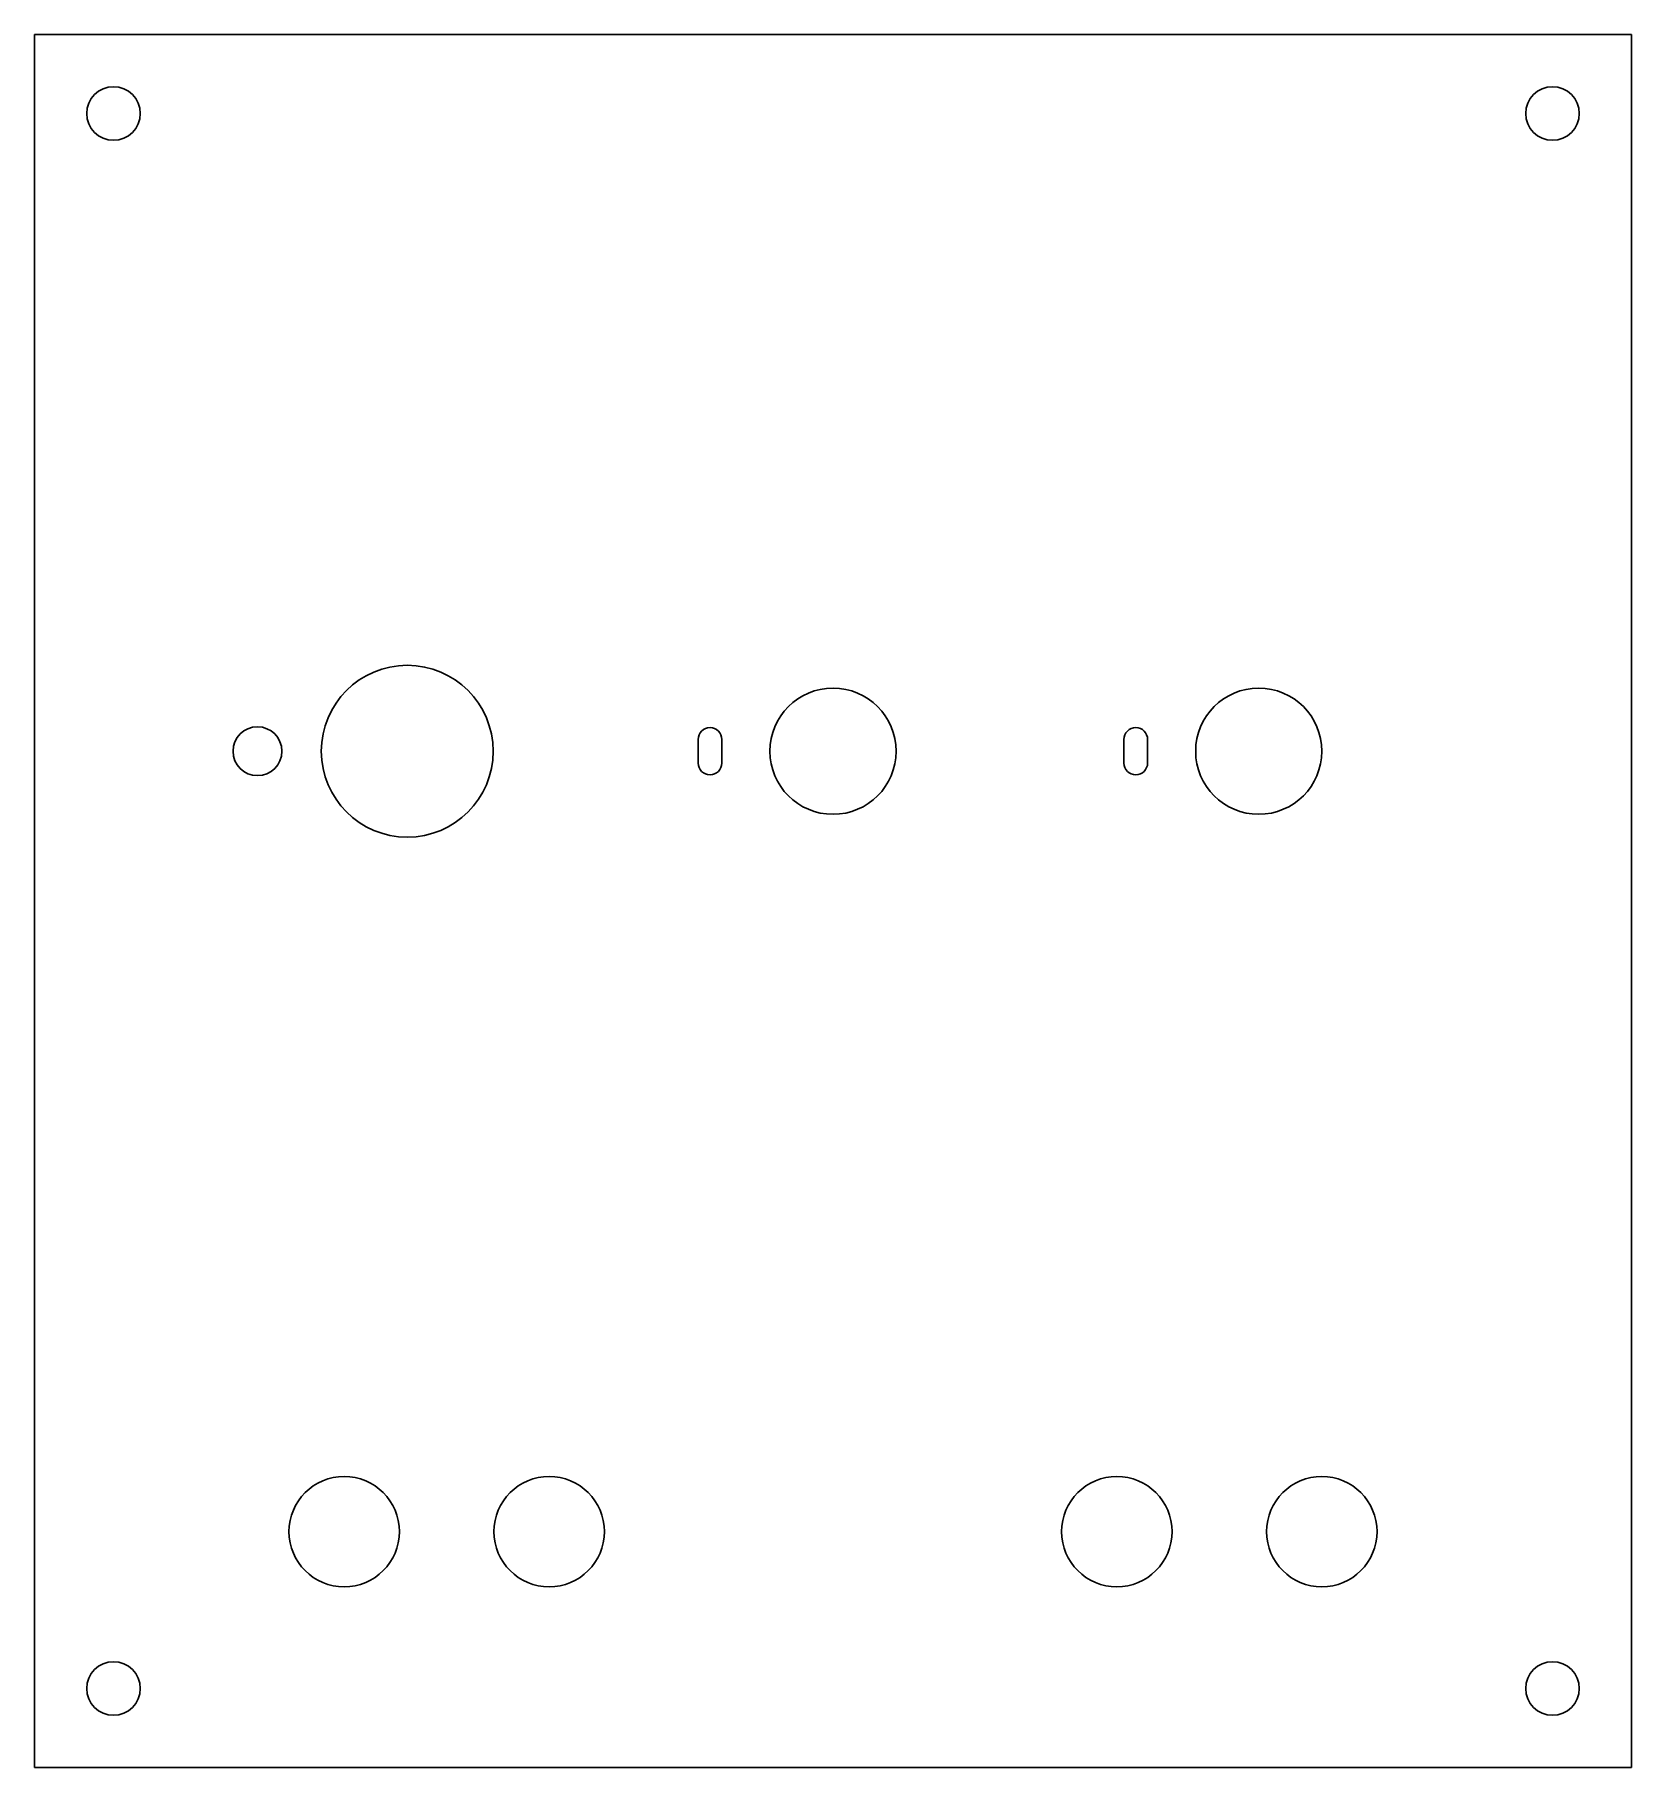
# Model space of a CAD drawing. Header units: millimetres. Extents: x 0 to 101, y 9 to 119.
import ezdxf

# ---------------------------------------------------------------- set-up
doc = ezdxf.new("R2010")
doc.units = ezdxf.units.MM
doc.layers.add('Body', color=7, linetype='CONTINUOUS')

msp = doc.modelspace()

# ---------------------------------------------------------------- linework, layer by layer
at = {"layer": 'Body'}
for p, q in [((0, 119.15), (0, 119.15, -3)), ((0, 119.15), (101.26, 119.15)), ((0, 119.15, -3), (101.26, 119.15, -3)), ((0, 119.15), (0, 119.15, -3)), ((0, 9.25), (0, 119.15)), ((0, 9.25, -3), (0, 119.15, -3)), ((0, 119.15), (101.26, 119.15)), ((0, 9.25), (0, 119.15)), ((0, 119.15, -3), (101.26, 119.15, -3)), ((0, 9.25, -3), (0, 119.15, -3)), ((101.26, 119.15), (101.26, 119.15, -3)), ((101.26, 119.15), (101.26, 119.15, -3)), ((101.26, 119.15), (101.26, 9.25)), ((101.26, 119.15, -3), (101.26, 9.25, -3)), ((101.26, 119.15), (101.26, 9.25)), ((101.26, 119.15, -3), (101.26, 9.25, -3)), ((6.7, 114.15), (6.7, 114.15, -3)), ((6.7, 114.15), (6.7, 114.15, -3)), ((97.96, 114.15), (97.96, 114.15, -3)), ((97.96, 114.15), (97.96, 114.15, -3)), ((15.68, 73.7, -3), (15.68, 73.7)), ((15.68, 73.7, -3), (15.68, 73.7)), ((29.08, 73.7, -3), (29.08, 73.7)), ((29.08, 73.7, -3), (29.08, 73.7)), ((42.08, 72.95), (42.08, 74.45)), ((42.08, 74.45, -3), (42.08, 72.95, -3)), ((42.08, 74.45, -3), (42.08, 72.95, -3)), ((42.08, 72.95), (42.08, 74.45)), ((42.08, 74.45, -3), (42.08, 74.45)), ((42.08, 74.45, -3), (42.08, 74.45)), ((43.58, 72.95), (43.58, 74.45)), ((43.58, 74.45, -3), (43.58, 72.95, -3)), ((43.58, 74.45, -3), (43.58, 72.95, -3)), ((43.58, 72.95), (43.58, 74.45)), ((43.58, 74.45, -3), (43.58, 74.45)), ((43.58, 74.45, -3), (43.58, 74.45)), ((54.63, 73.7, -3), (54.63, 73.7)), ((54.63, 73.7, -3), (54.63, 73.7)), ((69.08, 72.95), (69.08, 74.45)), ((69.08, 74.45, -3), (69.08, 72.95, -3)), ((69.08, 74.45, -3), (69.08, 72.95, -3)), ((69.08, 72.95), (69.08, 74.45)), ((69.08, 74.45, -3), (69.08, 74.45)), ((69.08, 74.45, -3), (69.08, 74.45)), ((70.58, 72.95), (70.58, 74.45)), ((70.58, 74.45, -3), (70.58, 72.95, -3)), ((70.58, 74.45, -3), (70.58, 72.95, -3)), ((70.58, 72.95), (70.58, 74.45)), ((70.58, 74.45, -3), (70.58, 74.45)), ((70.58, 74.45, -3), (70.58, 74.45)), ((81.63, 73.7, -3), (81.63, 73.7)), ((81.63, 73.7, -3), (81.63, 73.7)), ((42.08, 72.95, -3), (42.08, 72.95)), ((42.08, 72.95, -3), (42.08, 72.95)), ((43.58, 72.95, -3), (43.58, 72.95)), ((43.58, 72.95, -3), (43.58, 72.95)), ((69.08, 72.95, -3), (69.08, 72.95)), ((69.08, 72.95, -3), (69.08, 72.95)), ((70.58, 72.95, -3), (70.58, 72.95)), ((70.58, 72.95, -3), (70.58, 72.95)), ((23.13, 24.2, -3), (23.13, 24.2)), ((23.13, 24.2, -3), (23.13, 24.2)), ((36.13, 24.2, -3), (36.13, 24.2)), ((36.13, 24.2, -3), (36.13, 24.2)), ((72.13, 24.2, -3), (72.13, 24.2)), ((72.13, 24.2, -3), (72.13, 24.2)), ((85.13, 24.2, -3), (85.13, 24.2)), ((85.13, 24.2, -3), (85.13, 24.2)), ((6.7, 14.25), (6.7, 14.25, -3)), ((6.7, 14.25), (6.7, 14.25, -3)), ((97.96, 14.25), (97.96, 14.25, -3)), ((97.96, 14.25), (97.96, 14.25, -3)), ((0, 9.25), (0, 9.25, -3)), ((101.26, 9.25), (0, 9.25)), ((101.26, 9.25, -3), (0, 9.25, -3)), ((0, 9.25), (0, 9.25, -3)), ((101.26, 9.25), (0, 9.25)), ((101.26, 9.25, -3), (0, 9.25, -3)), ((101.26, 9.25), (101.26, 9.25, -3)), ((101.26, 9.25), (101.26, 9.25, -3))]:
    msp.add_line(p, q, dxfattribs=at)
for centre, radius in [((5, 114.15), 1.7), ((5, 114.15, -3), 1.7), ((5, 114.15), 1.7), ((5, 114.15, -3), 1.7), ((96.26, 114.15), 1.7), ((96.26, 114.15, -3), 1.7), ((96.26, 114.15), 1.7), ((96.26, 114.15, -3), 1.7), ((23.63, 73.7), 5.45), ((23.63, 73.7, -3), 5.45), ((23.63, 73.7, -3), 5.45), ((23.63, 73.7), 5.45), ((50.63, 73.7), 4), ((50.63, 73.7, -3), 4), ((50.63, 73.7, -3), 4), ((50.63, 73.7), 4), ((77.63, 73.7), 4), ((77.63, 73.7, -3), 4), ((77.63, 73.7, -3), 4), ((77.63, 73.7), 4), ((14.13, 73.7), 1.55), ((14.13, 73.7, -3), 1.55), ((14.13, 73.7, -3), 1.55), ((14.13, 73.7), 1.55), ((19.63, 24.2), 3.5), ((19.63, 24.2, -3), 3.5), ((19.63, 24.2, -3), 3.5), ((19.63, 24.2), 3.5), ((32.63, 24.2), 3.5), ((32.63, 24.2, -3), 3.5), ((32.63, 24.2, -3), 3.5), ((32.63, 24.2), 3.5), ((68.63, 24.2), 3.5), ((68.63, 24.2, -3), 3.5), ((68.63, 24.2, -3), 3.5), ((68.63, 24.2), 3.5), ((81.63, 24.2), 3.5), ((81.63, 24.2, -3), 3.5), ((81.63, 24.2, -3), 3.5), ((81.63, 24.2), 3.5), ((5, 14.25), 1.7), ((5, 14.25, -3), 1.7), ((5, 14.25), 1.7), ((5, 14.25, -3), 1.7), ((96.26, 14.25), 1.7), ((96.26, 14.25, -3), 1.7), ((96.26, 14.25), 1.7), ((96.26, 14.25, -3), 1.7)]:
    msp.add_circle(centre, radius, dxfattribs=at)
for centre, start, end in [((42.83, 74.45), 0, 180), ((42.83, 74.45, -3), 0, 180), ((42.83, 74.45, -3), 0, 180), ((42.83, 74.45), 0, 180), ((69.83, 74.45), 0, 180), ((69.83, 74.45, -3), 0, 180), ((69.83, 74.45, -3), 0, 180), ((69.83, 74.45), 0, 180), ((42.83, 72.95), 180, 0), ((42.83, 72.95, -3), 180, 0), ((42.83, 72.95, -3), 180, 0), ((42.83, 72.95), 180, 0), ((69.83, 72.95), 180, 0), ((69.83, 72.95, -3), 180, 0), ((69.83, 72.95, -3), 180, 0), ((69.83, 72.95), 180, 0)]:
    msp.add_arc(centre, 0.75, start, end, dxfattribs=at)

doc.saveas('drawing.dxf')
